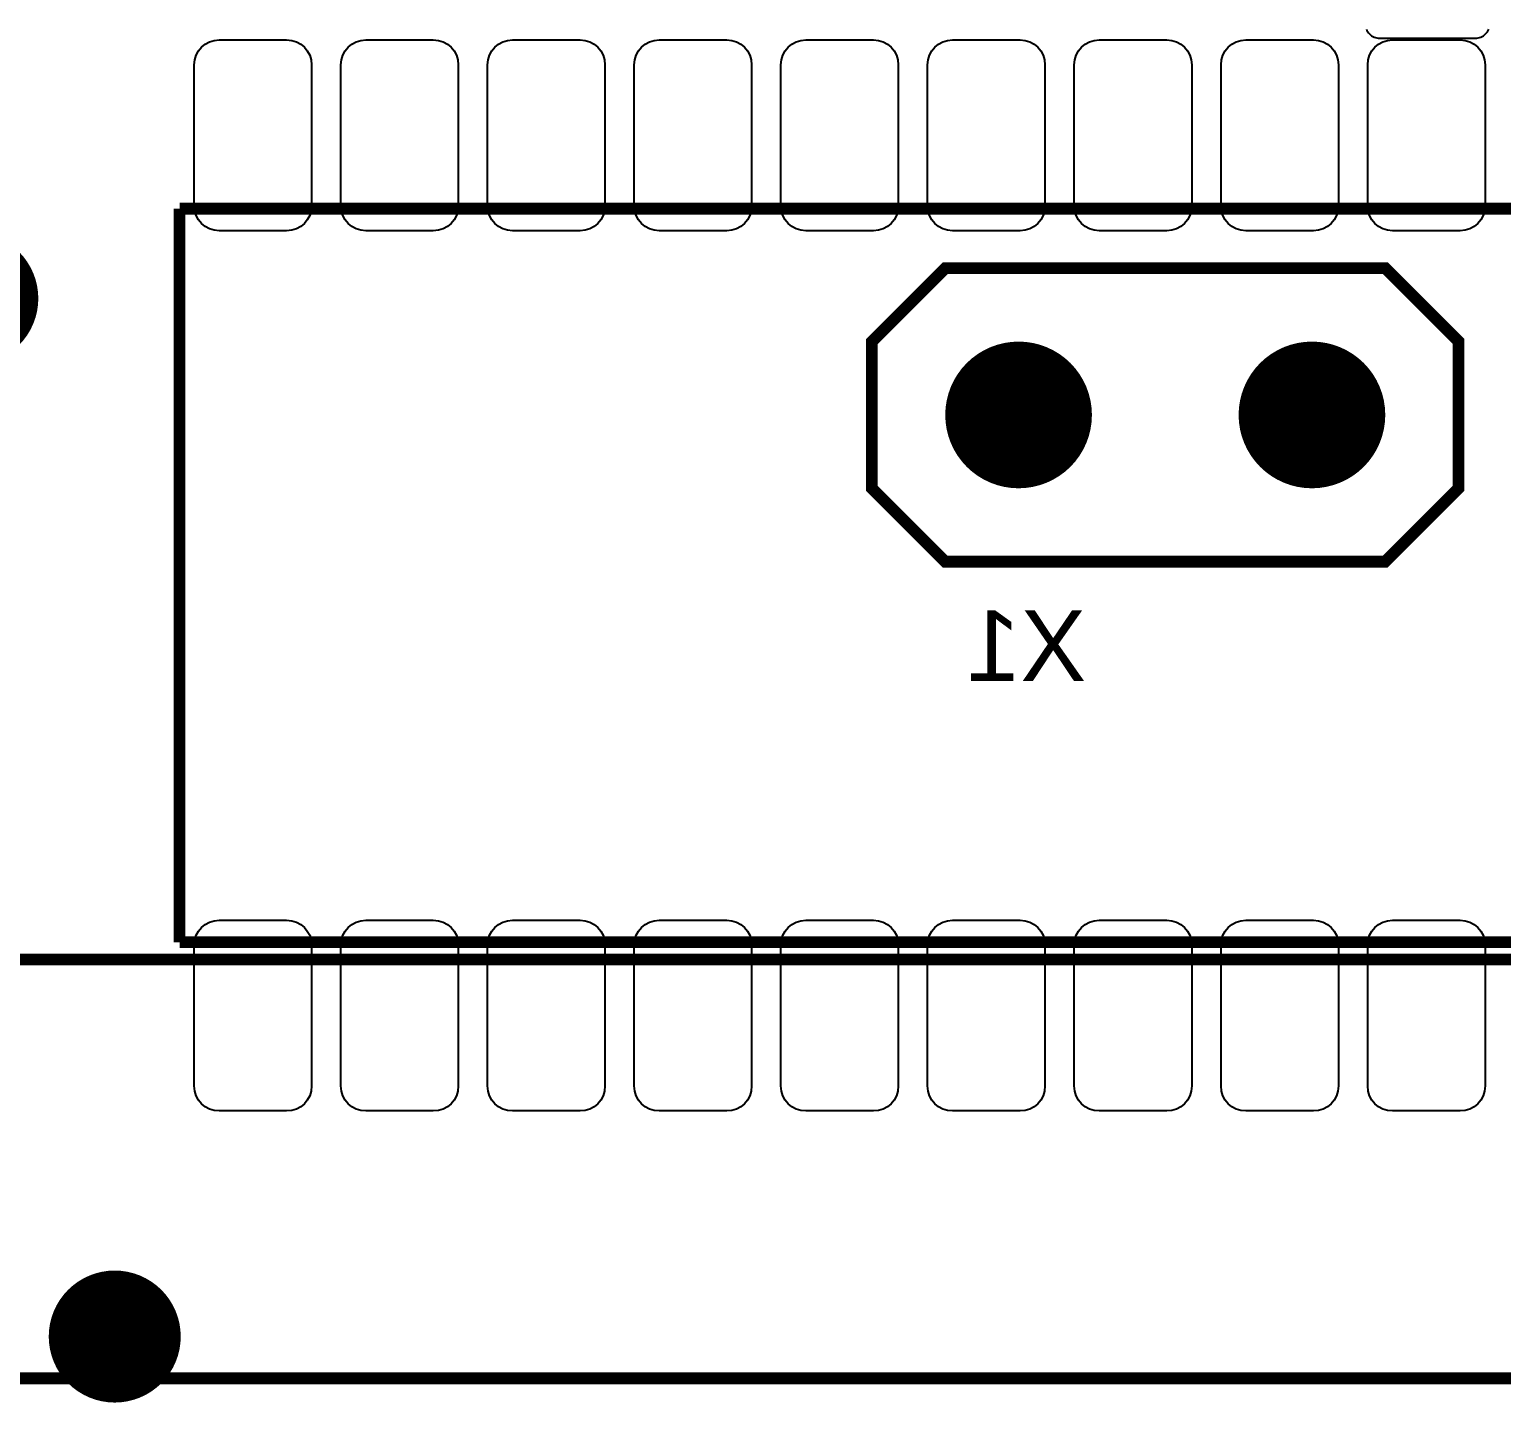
# Model space of a CAD drawing. Header units: inches. Extents: x 15 to 148, y 10 to 111.
# Drawn here: x 137.152 to 139.41, y 98.335 to 100.441 of the extents above; entities that cross this region are included whole.
import ezdxf

# ---------------------------------------------------------------- set-up
doc = ezdxf.new("R2010")
doc.units = ezdxf.units.IN
doc.header["$MEASUREMENT"] = 0
doc.layers.add('BLK_12AWG', color=7, linetype='Continuous')

# ---------------------------------------------------------------- blocks, each defined once
blk = doc.blocks.new('EPAD')
at = {"const_width": 0.5}
blk.add_lwpolyline([(-0.25, 0, 1), (0.25, 0, 1)], format="xyb", close=True, dxfattribs=at)
blk = doc.blocks.new('CEGHSD')
at = {"const_width": 0.008}
for points in [[(136.3371, 100.1636), (133.6206, 100.1636)], [(136.3371, 100.1636), (133.6206, 100.1636)], [(136.3371, 100.1636), (133.6206, 100.1636)], [(134.3167, 100.1754), (134.3167, 100.6754)], [(136.3167, 100.6754), (134.3167, 100.6754)], [(134.3167, 100.1754), (134.3167, 100.6754)], [(136.3167, 100.6754), (134.3167, 100.6754)], [(134.3167, 100.1754), (134.3167, 100.6754)], [(136.3167, 100.6754), (134.3167, 100.6754)], [(134.8387, 100.6348), (135.1387, 100.6348), (135.1887, 100.5848), (135.1887, 100.4848), (135.1387, 100.4348), (134.8387, 100.4348), (134.7887, 100.4848), (134.7887, 100.5848), (134.8387, 100.6348)], [(134.8387, 100.6348), (135.1387, 100.6348), (135.1887, 100.5848), (135.1887, 100.4848), (135.1387, 100.4348), (134.8387, 100.4348), (134.7887, 100.4848), (134.7887, 100.5848), (134.8387, 100.6348)], [(134.8387, 100.6348), (135.1387, 100.6348), (135.1887, 100.5848), (135.1887, 100.4848), (135.1387, 100.4348), (134.8387, 100.4348), (134.7887, 100.4848), (134.7887, 100.5848), (134.8387, 100.6348)], [(136.3167, 100.1754), (134.3167, 100.1754)], [(136.3167, 100.1754), (134.3167, 100.1754)], [(136.3167, 100.1754), (134.3167, 100.1754)], [(136.6914, 99.8781), (133.2662, 99.8781)], [(136.6914, 99.8781), (133.2662, 99.8781)], [(136.6914, 99.8781), (133.2662, 99.8781)]]:
    blk.add_lwpolyline(points, dxfattribs=at)
blk.add_lwpolyline([(135.1258, 100.7977), (135.1262, 100.7968), (135.1267, 100.796), (135.1272, 100.7952), (135.1279, 100.7945), (135.1286, 100.7939), (135.1294, 100.7933), (135.1302, 100.7928), (135.1311, 100.7924), (135.132, 100.792), (135.1329, 100.7918), (135.1339, 100.7917), (135.135, 100.7916), (135.135, 100.7916), (135.2, 100.7916), (135.201, 100.7917), (135.202, 100.7918), (135.203, 100.792), (135.2039, 100.7924), (135.2048, 100.7928), (135.2056, 100.7933), (135.2064, 100.7939), (135.2071, 100.7945), (135.2077, 100.7952), (135.2083, 100.796), (135.2088, 100.7968), (135.2092, 100.7977)])
for points in [[(134.3897, 100.6604), (134.3437, 100.6604), (134.3402, 100.6607), (134.337, 100.6617), (134.3341, 100.6632), (134.3316, 100.6653), (134.3296, 100.6678), (134.328, 100.6707), (134.327, 100.6739), (134.3267, 100.6774), (134.3267, 100.7734), (134.327, 100.7769), (134.328, 100.7801), (134.3296, 100.783), (134.3316, 100.7855), (134.3341, 100.7875), (134.337, 100.7891), (134.3402, 100.79), (134.3437, 100.7904), (134.3897, 100.7904), (134.3932, 100.79), (134.3964, 100.7891), (134.3993, 100.7875), (134.4018, 100.7855), (134.4038, 100.783), (134.4054, 100.7801), (134.4064, 100.7769), (134.4067, 100.7734), (134.4067, 100.6774), (134.4064, 100.6739), (134.4054, 100.6707), (134.4038, 100.6678), (134.4018, 100.6653), (134.3993, 100.6632), (134.3964, 100.6617), (134.3932, 100.6607), (134.3897, 100.6604)], [(134.4897, 100.6604), (134.4437, 100.6604), (134.4402, 100.6607), (134.437, 100.6617), (134.4341, 100.6632), (134.4316, 100.6653), (134.4296, 100.6678), (134.428, 100.6707), (134.427, 100.6739), (134.4267, 100.6774), (134.4267, 100.7734), (134.427, 100.7769), (134.428, 100.7801), (134.4296, 100.783), (134.4316, 100.7855), (134.4341, 100.7875), (134.437, 100.7891), (134.4402, 100.79), (134.4437, 100.7904), (134.4897, 100.7904), (134.4932, 100.79), (134.4964, 100.7891), (134.4993, 100.7875), (134.5018, 100.7855), (134.5038, 100.783), (134.5054, 100.7801), (134.5064, 100.7769), (134.5067, 100.7734), (134.5067, 100.6774), (134.5064, 100.6739), (134.5054, 100.6707), (134.5038, 100.6678), (134.5018, 100.6653), (134.4993, 100.6632), (134.4964, 100.6617), (134.4932, 100.6607), (134.4897, 100.6604)], [(134.5897, 100.6604), (134.5437, 100.6604), (134.5402, 100.6607), (134.537, 100.6617), (134.5341, 100.6632), (134.5316, 100.6653), (134.5296, 100.6678), (134.528, 100.6707), (134.527, 100.6739), (134.5267, 100.6774), (134.5267, 100.7734), (134.527, 100.7769), (134.528, 100.7801), (134.5296, 100.783), (134.5316, 100.7855), (134.5341, 100.7875), (134.537, 100.7891), (134.5402, 100.79), (134.5437, 100.7904), (134.5897, 100.7904), (134.5932, 100.79), (134.5964, 100.7891), (134.5993, 100.7875), (134.6018, 100.7855), (134.6038, 100.783), (134.6054, 100.7801), (134.6064, 100.7769), (134.6067, 100.7734), (134.6067, 100.6774), (134.6064, 100.6739), (134.6054, 100.6707), (134.6038, 100.6678), (134.6018, 100.6653), (134.5993, 100.6632), (134.5964, 100.6617), (134.5932, 100.6607), (134.5897, 100.6604)], [(134.6897, 100.6604), (134.6437, 100.6604), (134.6402, 100.6607), (134.637, 100.6617), (134.6341, 100.6632), (134.6316, 100.6653), (134.6296, 100.6678), (134.628, 100.6707), (134.627, 100.6739), (134.6267, 100.6774), (134.6267, 100.7734), (134.627, 100.7769), (134.628, 100.7801), (134.6296, 100.783), (134.6316, 100.7855), (134.6341, 100.7875), (134.637, 100.7891), (134.6402, 100.79), (134.6437, 100.7904), (134.6897, 100.7904), (134.6932, 100.79), (134.6964, 100.7891), (134.6993, 100.7875), (134.7018, 100.7855), (134.7038, 100.783), (134.7054, 100.7801), (134.7064, 100.7769), (134.7067, 100.7734), (134.7067, 100.6774), (134.7064, 100.6739), (134.7054, 100.6707), (134.7038, 100.6678), (134.7018, 100.6653), (134.6993, 100.6632), (134.6964, 100.6617), (134.6932, 100.6607), (134.6897, 100.6604)], [(134.7897, 100.6604), (134.7437, 100.6604), (134.7402, 100.6607), (134.737, 100.6617), (134.7341, 100.6632), (134.7316, 100.6653), (134.7296, 100.6678), (134.728, 100.6707), (134.727, 100.6739), (134.7267, 100.6774), (134.7267, 100.7734), (134.727, 100.7769), (134.728, 100.7801), (134.7296, 100.783), (134.7316, 100.7855), (134.7341, 100.7875), (134.737, 100.7891), (134.7402, 100.79), (134.7437, 100.7904), (134.7897, 100.7904), (134.7932, 100.79), (134.7964, 100.7891), (134.7993, 100.7875), (134.8018, 100.7855), (134.8038, 100.783), (134.8054, 100.7801), (134.8064, 100.7769), (134.8067, 100.7734), (134.8067, 100.6774), (134.8064, 100.6739), (134.8054, 100.6707), (134.8038, 100.6678), (134.8018, 100.6653), (134.7993, 100.6632), (134.7964, 100.6617), (134.7932, 100.6607), (134.7897, 100.6604)], [(134.8897, 100.6604), (134.8437, 100.6604), (134.8402, 100.6607), (134.837, 100.6617), (134.8341, 100.6632), (134.8316, 100.6653), (134.8296, 100.6678), (134.828, 100.6707), (134.827, 100.6739), (134.8267, 100.6774), (134.8267, 100.7734), (134.827, 100.7769), (134.828, 100.7801), (134.8296, 100.783), (134.8316, 100.7855), (134.8341, 100.7875), (134.837, 100.7891), (134.8402, 100.79), (134.8437, 100.7904), (134.8897, 100.7904), (134.8932, 100.79), (134.8964, 100.7891), (134.8993, 100.7875), (134.9018, 100.7855), (134.9038, 100.783), (134.9054, 100.7801), (134.9064, 100.7769), (134.9067, 100.7734), (134.9067, 100.6774), (134.9064, 100.6739), (134.9054, 100.6707), (134.9038, 100.6678), (134.9018, 100.6653), (134.8993, 100.6632), (134.8964, 100.6617), (134.8932, 100.6607), (134.8897, 100.6604)], [(134.9897, 100.6604), (134.9437, 100.6604), (134.9402, 100.6607), (134.937, 100.6617), (134.9341, 100.6632), (134.9316, 100.6653), (134.9296, 100.6678), (134.928, 100.6707), (134.927, 100.6739), (134.9267, 100.6774), (134.9267, 100.7734), (134.927, 100.7769), (134.928, 100.7801), (134.9296, 100.783), (134.9316, 100.7855), (134.9341, 100.7875), (134.937, 100.7891), (134.9402, 100.79), (134.9437, 100.7904), (134.9897, 100.7904), (134.9932, 100.79), (134.9964, 100.7891), (134.9993, 100.7875), (135.0018, 100.7855), (135.0038, 100.783), (135.0054, 100.7801), (135.0064, 100.7769), (135.0067, 100.7734), (135.0067, 100.6774), (135.0064, 100.6739), (135.0054, 100.6707), (135.0038, 100.6678), (135.0018, 100.6653), (134.9993, 100.6632), (134.9964, 100.6617), (134.9932, 100.6607), (134.9897, 100.6604)], [(135.0897, 100.6604), (135.0437, 100.6604), (135.0402, 100.6607), (135.037, 100.6617), (135.0341, 100.6632), (135.0316, 100.6653), (135.0296, 100.6678), (135.028, 100.6707), (135.027, 100.6739), (135.0267, 100.6774), (135.0267, 100.7734), (135.027, 100.7769), (135.028, 100.7801), (135.0296, 100.783), (135.0316, 100.7855), (135.0341, 100.7875), (135.037, 100.7891), (135.0402, 100.79), (135.0437, 100.7904), (135.0897, 100.7904), (135.0932, 100.79), (135.0964, 100.7891), (135.0993, 100.7875), (135.1018, 100.7855), (135.1038, 100.783), (135.1054, 100.7801), (135.1064, 100.7769), (135.1067, 100.7734), (135.1067, 100.6774), (135.1064, 100.6739), (135.1054, 100.6707), (135.1038, 100.6678), (135.1018, 100.6653), (135.0993, 100.6632), (135.0964, 100.6617), (135.0932, 100.6607), (135.0897, 100.6604)], [(135.1897, 100.6604), (135.1437, 100.6604), (135.1402, 100.6607), (135.137, 100.6617), (135.1341, 100.6632), (135.1316, 100.6653), (135.1296, 100.6678), (135.128, 100.6707), (135.127, 100.6739), (135.1267, 100.6774), (135.1267, 100.7734), (135.127, 100.7769), (135.128, 100.7801), (135.1296, 100.783), (135.1316, 100.7855), (135.1341, 100.7875), (135.137, 100.7891), (135.1402, 100.79), (135.1437, 100.7904), (135.1897, 100.7904), (135.1932, 100.79), (135.1964, 100.7891), (135.1993, 100.7875), (135.2018, 100.7855), (135.2038, 100.783), (135.2054, 100.7801), (135.2064, 100.7769), (135.2067, 100.7734), (135.2067, 100.6774), (135.2064, 100.6739), (135.2054, 100.6707), (135.2038, 100.6678), (135.2018, 100.6653), (135.1993, 100.6632), (135.1964, 100.6617), (135.1932, 100.6607), (135.1897, 100.6604)], [(134.3437, 100.1904), (134.3897, 100.1904), (134.3932, 100.19), (134.3964, 100.1891), (134.3993, 100.1875), (134.4018, 100.1855), (134.4038, 100.183), (134.4054, 100.1801), (134.4064, 100.1769), (134.4067, 100.1734), (134.4067, 100.0774), (134.4064, 100.0739), (134.4054, 100.0707), (134.4038, 100.0678), (134.4018, 100.0653), (134.3993, 100.0632), (134.3964, 100.0617), (134.3932, 100.0607), (134.3897, 100.0604), (134.3437, 100.0604), (134.3402, 100.0607), (134.337, 100.0617), (134.3341, 100.0632), (134.3316, 100.0653), (134.3296, 100.0678), (134.328, 100.0707), (134.327, 100.0739), (134.3267, 100.0774), (134.3267, 100.1734), (134.327, 100.1769), (134.328, 100.1801), (134.3296, 100.183), (134.3316, 100.1855), (134.3341, 100.1875), (134.337, 100.1891), (134.3402, 100.19), (134.3437, 100.1904)], [(134.4437, 100.1904), (134.4897, 100.1904), (134.4932, 100.19), (134.4964, 100.1891), (134.4993, 100.1875), (134.5018, 100.1855), (134.5038, 100.183), (134.5054, 100.1801), (134.5064, 100.1769), (134.5067, 100.1734), (134.5067, 100.0774), (134.5064, 100.0739), (134.5054, 100.0707), (134.5038, 100.0678), (134.5018, 100.0653), (134.4993, 100.0632), (134.4964, 100.0617), (134.4932, 100.0607), (134.4897, 100.0604), (134.4437, 100.0604), (134.4402, 100.0607), (134.437, 100.0617), (134.4341, 100.0632), (134.4316, 100.0653), (134.4296, 100.0678), (134.428, 100.0707), (134.427, 100.0739), (134.4267, 100.0774), (134.4267, 100.1734), (134.427, 100.1769), (134.428, 100.1801), (134.4296, 100.183), (134.4316, 100.1855), (134.4341, 100.1875), (134.437, 100.1891), (134.4402, 100.19), (134.4437, 100.1904)], [(134.5437, 100.1904), (134.5897, 100.1904), (134.5932, 100.19), (134.5964, 100.1891), (134.5993, 100.1875), (134.6018, 100.1855), (134.6038, 100.183), (134.6054, 100.1801), (134.6064, 100.1769), (134.6067, 100.1734), (134.6067, 100.0774), (134.6064, 100.0739), (134.6054, 100.0707), (134.6038, 100.0678), (134.6018, 100.0653), (134.5993, 100.0632), (134.5964, 100.0617), (134.5932, 100.0607), (134.5897, 100.0604), (134.5437, 100.0604), (134.5402, 100.0607), (134.537, 100.0617), (134.5341, 100.0632), (134.5316, 100.0653), (134.5296, 100.0678), (134.528, 100.0707), (134.527, 100.0739), (134.5267, 100.0774), (134.5267, 100.1734), (134.527, 100.1769), (134.528, 100.1801), (134.5296, 100.183), (134.5316, 100.1855), (134.5341, 100.1875), (134.537, 100.1891), (134.5402, 100.19), (134.5437, 100.1904)], [(134.6437, 100.1904), (134.6897, 100.1904), (134.6932, 100.19), (134.6964, 100.1891), (134.6993, 100.1875), (134.7018, 100.1855), (134.7038, 100.183), (134.7054, 100.1801), (134.7064, 100.1769), (134.7067, 100.1734), (134.7067, 100.0774), (134.7064, 100.0739), (134.7054, 100.0707), (134.7038, 100.0678), (134.7018, 100.0653), (134.6993, 100.0632), (134.6964, 100.0617), (134.6932, 100.0607), (134.6897, 100.0604), (134.6437, 100.0604), (134.6402, 100.0607), (134.637, 100.0617), (134.6341, 100.0632), (134.6316, 100.0653), (134.6296, 100.0678), (134.628, 100.0707), (134.627, 100.0739), (134.6267, 100.0774), (134.6267, 100.1734), (134.627, 100.1769), (134.628, 100.1801), (134.6296, 100.183), (134.6316, 100.1855), (134.6341, 100.1875), (134.637, 100.1891), (134.6402, 100.19), (134.6437, 100.1904)], [(134.7437, 100.1904), (134.7897, 100.1904), (134.7932, 100.19), (134.7964, 100.1891), (134.7993, 100.1875), (134.8018, 100.1855), (134.8038, 100.183), (134.8054, 100.1801), (134.8064, 100.1769), (134.8067, 100.1734), (134.8067, 100.0774), (134.8064, 100.0739), (134.8054, 100.0707), (134.8038, 100.0678), (134.8018, 100.0653), (134.7993, 100.0632), (134.7964, 100.0617), (134.7932, 100.0607), (134.7897, 100.0604), (134.7437, 100.0604), (134.7402, 100.0607), (134.737, 100.0617), (134.7341, 100.0632), (134.7316, 100.0653), (134.7296, 100.0678), (134.728, 100.0707), (134.727, 100.0739), (134.7267, 100.0774), (134.7267, 100.1734), (134.727, 100.1769), (134.728, 100.1801), (134.7296, 100.183), (134.7316, 100.1855), (134.7341, 100.1875), (134.737, 100.1891), (134.7402, 100.19), (134.7437, 100.1904)], [(134.8437, 100.1904), (134.8897, 100.1904), (134.8932, 100.19), (134.8964, 100.1891), (134.8993, 100.1875), (134.9018, 100.1855), (134.9038, 100.183), (134.9054, 100.1801), (134.9064, 100.1769), (134.9067, 100.1734), (134.9067, 100.0774), (134.9064, 100.0739), (134.9054, 100.0707), (134.9038, 100.0678), (134.9018, 100.0653), (134.8993, 100.0632), (134.8964, 100.0617), (134.8932, 100.0607), (134.8897, 100.0604), (134.8437, 100.0604), (134.8402, 100.0607), (134.837, 100.0617), (134.8341, 100.0632), (134.8316, 100.0653), (134.8296, 100.0678), (134.828, 100.0707), (134.827, 100.0739), (134.8267, 100.0774), (134.8267, 100.1734), (134.827, 100.1769), (134.828, 100.1801), (134.8296, 100.183), (134.8316, 100.1855), (134.8341, 100.1875), (134.837, 100.1891), (134.8402, 100.19), (134.8437, 100.1904)], [(134.9437, 100.1904), (134.9897, 100.1904), (134.9932, 100.19), (134.9964, 100.1891), (134.9993, 100.1875), (135.0018, 100.1855), (135.0038, 100.183), (135.0054, 100.1801), (135.0064, 100.1769), (135.0067, 100.1734), (135.0067, 100.0774), (135.0064, 100.0739), (135.0054, 100.0707), (135.0038, 100.0678), (135.0018, 100.0653), (134.9993, 100.0632), (134.9964, 100.0617), (134.9932, 100.0607), (134.9897, 100.0604), (134.9437, 100.0604), (134.9402, 100.0607), (134.937, 100.0617), (134.9341, 100.0632), (134.9316, 100.0653), (134.9296, 100.0678), (134.928, 100.0707), (134.927, 100.0739), (134.9267, 100.0774), (134.9267, 100.1734), (134.927, 100.1769), (134.928, 100.1801), (134.9296, 100.183), (134.9316, 100.1855), (134.9341, 100.1875), (134.937, 100.1891), (134.9402, 100.19), (134.9437, 100.1904)], [(135.0437, 100.1904), (135.0897, 100.1904), (135.0932, 100.19), (135.0964, 100.1891), (135.0993, 100.1875), (135.1018, 100.1855), (135.1038, 100.183), (135.1054, 100.1801), (135.1064, 100.1769), (135.1067, 100.1734), (135.1067, 100.0774), (135.1064, 100.0739), (135.1054, 100.0707), (135.1038, 100.0678), (135.1018, 100.0653), (135.0993, 100.0632), (135.0964, 100.0617), (135.0932, 100.0607), (135.0897, 100.0604), (135.0437, 100.0604), (135.0402, 100.0607), (135.037, 100.0617), (135.0341, 100.0632), (135.0316, 100.0653), (135.0296, 100.0678), (135.028, 100.0707), (135.027, 100.0739), (135.0267, 100.0774), (135.0267, 100.1734), (135.027, 100.1769), (135.028, 100.1801), (135.0296, 100.183), (135.0316, 100.1855), (135.0341, 100.1875), (135.037, 100.1891), (135.0402, 100.19), (135.0437, 100.1904)], [(135.1437, 100.1904), (135.1897, 100.1904), (135.1932, 100.19), (135.1964, 100.1891), (135.1993, 100.1875), (135.2018, 100.1855), (135.2038, 100.183), (135.2054, 100.1801), (135.2064, 100.1769), (135.2067, 100.1734), (135.2067, 100.0774), (135.2064, 100.0739), (135.2054, 100.0707), (135.2038, 100.0678), (135.2018, 100.0653), (135.1993, 100.0632), (135.1964, 100.0617), (135.1932, 100.0607), (135.1897, 100.0604), (135.1437, 100.0604), (135.1402, 100.0607), (135.137, 100.0617), (135.1341, 100.0632), (135.1316, 100.0653), (135.1296, 100.0678), (135.128, 100.0707), (135.127, 100.0739), (135.1267, 100.0774), (135.1267, 100.1734), (135.127, 100.1769), (135.128, 100.1801), (135.1296, 100.183), (135.1316, 100.1855), (135.1341, 100.1875), (135.137, 100.1891), (135.1402, 100.19), (135.1437, 100.1904)]]:
    blk.add_lwpolyline(points, close=True)
for p, xscale, yscale in [((134.1754, 100.6142), 0.09, 0.09), ((134.8887, 100.5348), 0.1, 0.1), ((135.0887, 100.5348), 0.1, 0.1), ((134.2725, 99.9066), 0.09, 0.09)]:
    blk.add_blockref('EPAD', p, dxfattribs=dict(xscale=xscale, yscale=yscale))
at = {"text_generation_flag": 2, "width": 1.041667}
blk.add_text('X1', height=0.048, dxfattribs=at).set_placement((134.9348, 100.3535))
blk.add_text('X1', height=0.048, dxfattribs=at).set_placement((134.9348, 100.3535))
blk.add_text('X1', height=0.048, dxfattribs=at).set_placement((134.9348, 100.3535))

msp = doc.modelspace()

# ---------------------------------------------------------------- block references
at = {"layer": 'BLK_12AWG', "xscale": 2.25, "yscale": 2.25, "zscale": 2.25}
msp.add_blockref('CEGHSD', (-164.8303, -126.3532), dxfattribs=at)

doc.saveas('drawing.dxf')
